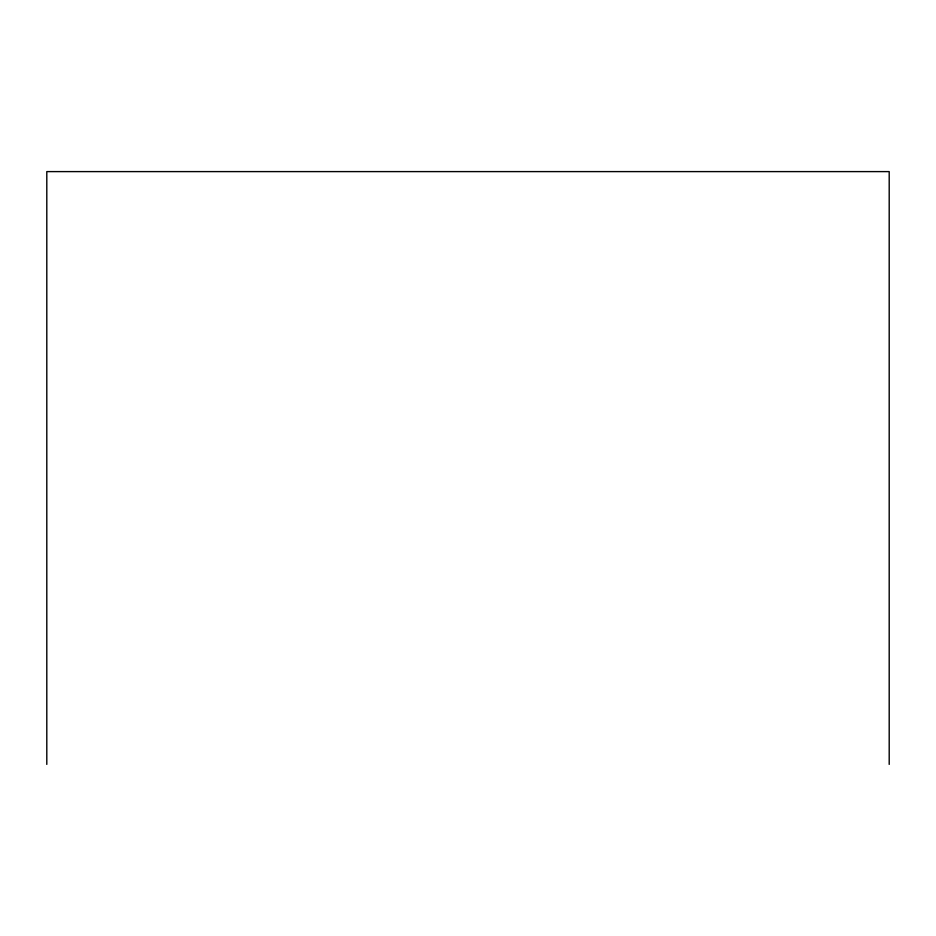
<?xml version="1.0" encoding="UTF-8"?>
<svg xmlns="http://www.w3.org/2000/svg" width="936" height="936" viewBox="0 0 936 936"><rect width="100%" height="100%" fill="white"/><g stroke="black" fill="none" stroke-linecap="round" stroke-linejoin="round"><path stroke-width="1.4" d="M889.2 764.396L889.2 171.604L46.8 171.604L46.8 764.396"/></g></svg>
